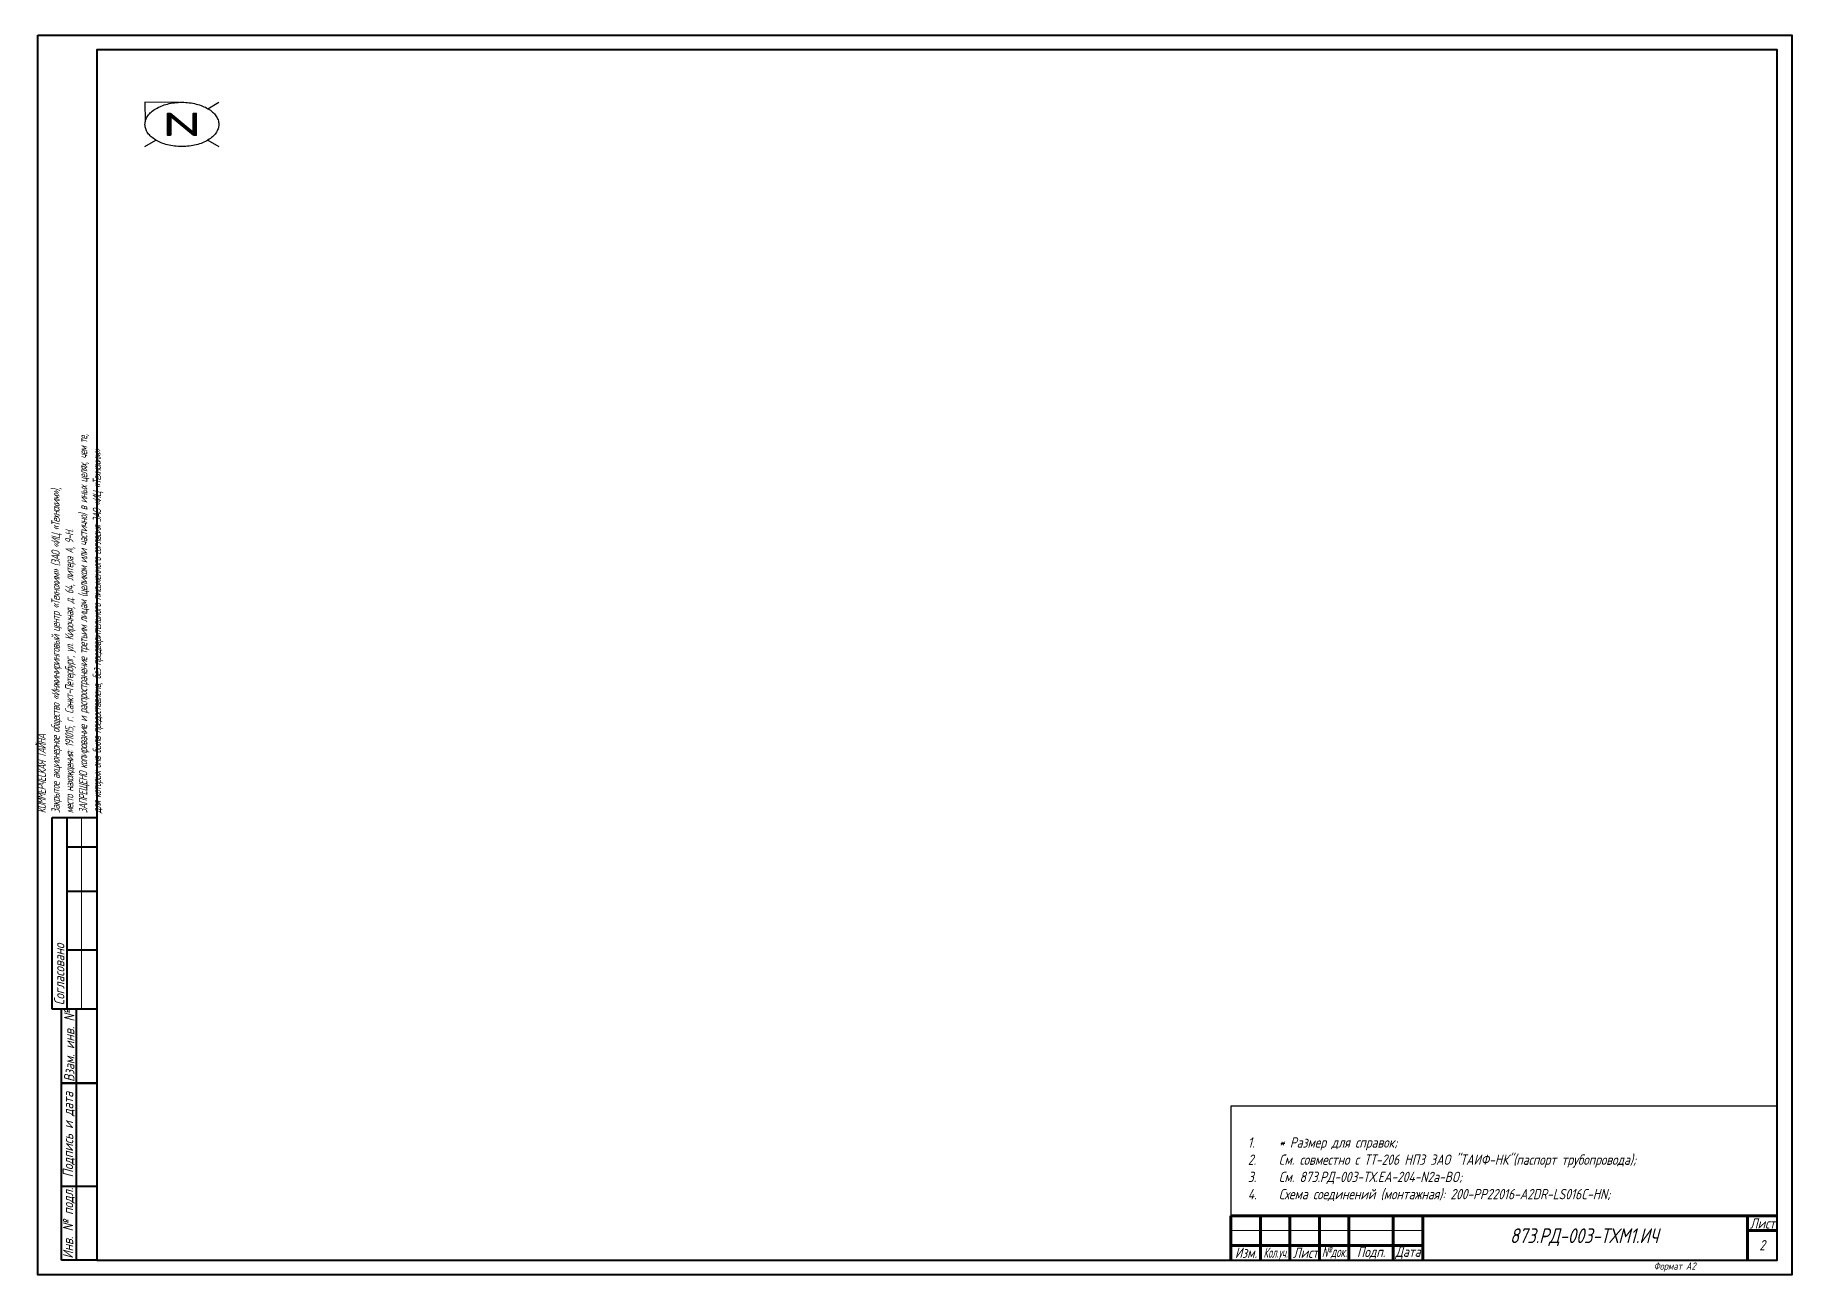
# Paper-space layout 'А2-гСПДС лист1' of a CAD drawing. Header units: millimetres. Extents: x -1 to 594, y 0 to 420.
# The model-space entities are those that its viewports show. They can reach past a viewport. Long polylines and large blocks are cut down to what shows.
import ezdxf
from ezdxf.enums import TextEntityAlignment as Align

# ---------------------------------------------------------------- set-up
doc = ezdxf.new("R2010")
doc.units = ezdxf.units.MM
doc.header["$LTSCALE"] = 0.25
doc.layers.get('0').update_dxf_attribs({"lineweight": 13})
doc.layers.add('no print', color=5, linetype='Continuous', plot=False)
doc.styles.get("Standard").update_dxf_attribs({"font": 'isocpeur.ttf'})
doc.styles.add('Standard_m', font='GOST_A.TTF', dxfattribs={"oblique": 15, "height": 3.5})

# ---------------------------------------------------------------- blocks, each defined once
blk = doc.blocks.new('Рамка_А2г')
at = {"lineweight": 40}
for p, q in [((4.81, 90), (4.81, 155)), ((4.81, 155), (20, 155)), ((9.81, 155), (9.81, 90)), ((9.81, 145), (20, 145)), ((9.81, 130), (20, 130)), ((20, 110), (9.81, 110)), ((20, 90), (4.81, 90)), ((8, 65), (8, 90)), ((13, 90), (13, 5)), ((8, 30), (8, 65)), ((8, 65), (20, 65)), ((20, 65), (8, 65)), ((8, 5), (8, 30)), ((8, 30), (20, 30)), ((20, 5), (8, 5))]:
    blk.add_line(p, q, dxfattribs=at)
at = {"lineweight": 13}
blk.add_line((14.81, 155), (14.81, 90), dxfattribs=at)
for p, q in [((20, 155), (20, 90)), ((20, 90), (20, 5))]:
    blk.add_line(p, q)
at = {"color": 250, "lineweight": 70}
for p, q in [((404, 20), (589, 20)), ((404, 20), (404, 5)), ((414, 20), (414, 5)), ((424, 20), (424, 5)), ((434, 5), (434, 20)), ((444, 20), (444, 5)), ((459, 20), (459, 5)), ((469, 20), (469, 5)), ((539, 20), (589, 20)), ((579, 20), (579, 5)), ((579, 15), (589, 15)), ((404, 10), (469, 10)), ((404, 10), (469, 10))]:
    blk.add_line(p, q, dxfattribs=at)
at = {"color": 250}
for p, q in [((404, 15), (469, 15)), ((404, 10), (469, 10))]:
    blk.add_line(p, q, dxfattribs=at)
at = {"lineweight": 40}
blk.add_lwpolyline([(20, 5), (589, 5), (589, 415), (20, 415)], close=True, dxfattribs=at)
at = {"layer": 'no print', "lineweight": 40}
blk.add_lwpolyline([(0, 420), (594, 420), (594, 0), (0, 0)], close=True, dxfattribs=at)
at = {"color": 250, "attachment_point": 5, "rotation": 90, "style": 'Standard_m'}
for s, insert, char_height, width in [('\\pxl0.9375,se0.71429,ql;{\\W0.9;\\T0.9;\\C256;КОММЕРЧЕСКАЯ ТАЙНА\\PЗакрытое акционерное общество «Инжиниринговый центр «Технохим» (ЗАО «ИЦ «Технохим»), \\Pместо нахождения: 191015, г. Санкт-Петербург, ул. Кирочная, д. 64, литера А, 9-Н.\\PЗАПРЕЩЕНО копирование и распространение третьим лицам (целиком или частично) в иных целях, чем те, \\Pдля которых она была предоставлена, без предварительного письменного согласия ЗАО «ИЦ «Технохим»}', (11.04, 258.16), 2.8, 208.7951), ('{\\Q15;\\C256;Согласовано}', (7.26, 101.78), 3.5, 23.5534), ('{\\Q15;\\C256;Взам. инв. №}', (10.65, 77.5), 3.5, 25), ('{\\Q15;\\C256;Подпись и дата}', (10.5, 47.5), 3.5, 35), ('{\\Q15;\\C256;Инв. № подл.}', (10.5, 17.5), 3.5, 25)]:
    blk.add_mtext(s, dxfattribs=dict(at, insert=insert, char_height=char_height, width=width))
at = {"color": 250, "attachment_point": 5, "style": 'Standard_m'}
for s, insert, char_height, width in [('{\\Q15;Лист}', (584.06, 17.44), 3.5, 7), ('{\\Q15;Изм.}', (409.12, 7.5), 3.5, 7), ('{\\W0.7;Кол.уч.}', (419.14, 7.06), 3.5, 7), ('{\\Q15;Лист}', (429.31, 7.5), 3.5, 7), ('{\\W0.8;№док.}', (439.07, 7.5), 3.5, 7), ('Подп.', (451.5, 7.5), 3.5, 7), ('{\\Q15;Дата}', (464, 7.5), 3.5, 7), ('\\pxqc;Формат А2', (554.3, 2.63), 2.5, 26.8602)]:
    blk.add_mtext(s, dxfattribs=dict(at, insert=insert, char_height=char_height, width=width))
blk = doc.blocks.new('*U12')
at = {"color": 0, "linetype": 'ByBlock', "lineweight": 25}
for p, q in [((-1, 7.48), (-12.5, 7.5)), ((-12.5, 7.5), (-12.39, 1)), ((8.84, 5.3), (12.5, 7.5)), ((-12.5, -7.5), (-8.84, -5.3)), ((8.84, -5.3), (12.5, -7.5))]:
    blk.add_line(p, q, dxfattribs=at)
at = {"color": 0, "linetype": 'ByBlock', "lineweight": -2}
blk.add_line((0, 0), (0, 0), dxfattribs=at)
blk.add_line((0, 0), (0, 0), dxfattribs=at)
blk.add_line((0, 0), (0, 0), dxfattribs=at)
blk.add_line((0, 0), (0, 0), dxfattribs=at)
blk.add_line((0, 0), (0, 0), dxfattribs=at)
at = {"color": 0, "linetype": 'ByBlock', "lineweight": 25}
blk.add_ellipse((0, 0), major_axis=(12.5, 0), ratio=0.6, dxfattribs=at)
at = {"color": 0, "linetype": 'ByBlock', "lineweight": 40, "width": 2}
blk.add_text('N', height=8, dxfattribs=at).set_placement((0, 0), align=Align.MIDDLE_CENTER)

msp = doc.modelspace()

# ---------------------------------------------------------------- block references
msp.add_blockref('*U12', (48.78, 389.75))

psp = doc.layouts.new('А2-гСПДС лист1')

# ---------------------------------------------------------------- linework, layer by layer
at = {"layer": 'no print'}
psp.add_lwpolyline([(589, 90), (589, 57.14), (404, 57.14), (404, 5), (20, 5), (20, 415), (589, 415), (589, 90)], close=True, dxfattribs=at)

# ---------------------------------------------------------------- block references
psp.add_blockref('Рамка_А2г', (0, 0))

# ---------------------------------------------------------------- texts
at = {"insert": (409.77, 46.61), "char_height": 3.5, "width": 174.5971, "attachment_point": 1, "style": 'Standard_m'}
psp.add_mtext('\\pxi-3,l3,t3;1.^I* Размер для справок; \\P2.^IСм. совместно с ТТ-206 НПЗ ЗАО "ТАИФ-НК"(паспорт трубопровода);\\P3.^IСм. 873.РД-003-ТХ.ЕА-204-N2a-BO;\\P4.^IСхема соединений (монтажная): 200-РР22016-A2DR-LS016C-HN;', dxfattribs=at)
at = {"color": 30, "attachment_point": 5, "style": 'Standard_m'}
for s, insert, char_height, width in [('873.РД-003-ТХМ1.ИЧ', (523.67, 12.75), 5, 120), ('2', (583.93, 10.05), 3.5, 15)]:
    psp.add_mtext(s, dxfattribs=dict(at, insert=insert, char_height=char_height, width=width))

# ---------------------------------------------------------------- viewports
at = {"layer": 'no print'}
vp = psp.add_viewport(center=(304.5, 210), size=(569, 410), view_center_point=(304.5, 210), view_height=410, dxfattribs=at)
vp.dxf.flags = 0x10000  # cut along an outline
vp.dxf.clipping_boundary_handle = psp.add_lwpolyline([(589, 90), (589, 57.14), (404, 57.14), (404, 5), (20, 5), (20, 415), (589, 415), (589, 90)], format="xyb", close=True, dxfattribs={"invisible": 1}).dxf.handle

doc.saveas('drawing.dxf')
